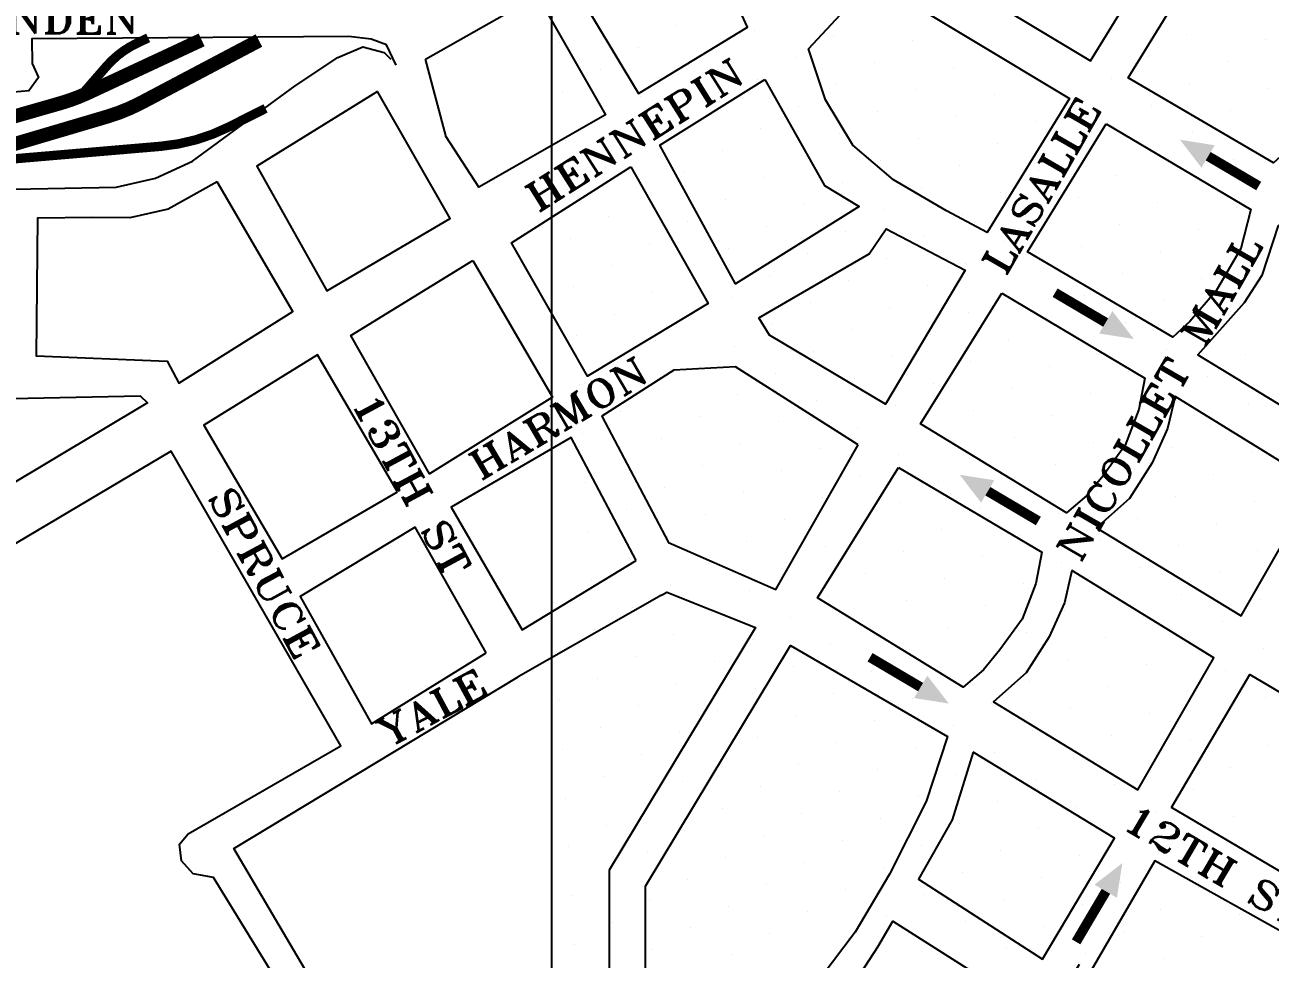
# Model space of a CAD drawing. Extents: x -273 to 22785, y -15 to 12122.
# Drawn here: x 2718 to 5382, y 4282 to 6280 of the extents above; entities that cross this region are included whole.
import ezdxf

# ---------------------------------------------------------------- set-up
doc = ezdxf.new("R2010")
doc.units = 0
doc.layers.get('0').update_dxf_attribs({"linetype": 'CONTINUOUS'})
for name, color, linetype in [('BORDER_AND_TITLE_INFORMATI', 5, 'CONTINUOUS'), ('FREEWAYS', 2, 'CONTINUOUS'), ('HYPERLINK_REGIONS', 253, 'CONTINUOUS'), ('STREET_CURBS', 7, 'CONTINUOUS'), ('STREET_NAMES', 7, 'CONTINUOUS'), ('TRAFFIC_DIRECTION_ARROW', 7, 'CONTINUOUS')]:
    doc.layers.add(name, color=color, linetype=linetype)
doc.styles.add('ROMAN_60', font='romant.shx', dxfattribs={"height": 60})

# ---------------------------------------------------------------- blocks, each defined once
blk = doc.blocks.new('*X5')
at = {"color": 0}
for p, q in [((4111, 6278.5), (4111, 6278.5)), ((4279.6, 6267.7), (4279.6, 6267.7)), ((5035.4, 6271), (5035.4, 6271)), ((3861.1, 6242.5), (3861.1, 6242.5)), ((4448.3, 6256.8), (4448.3, 6256.8)), ((4616.9, 6245.9), (4616.9, 6245.9)), ((4785.6, 6235), (4785.6, 6235)), ((5204.1, 6260.1), (5204.1, 6260.1)), ((5372.8, 6249.3), (5372.8, 6249.3)), ((4029.8, 6231.7), (4029.8, 6231.7)), ((4198.4, 6220.8), (4198.4, 6220.8)), ((4367.1, 6209.9), (4367.1, 6209.9)), ((4954.3, 6224.1), (4954.3, 6224.1)), ((5122.9, 6213.3), (5122.9, 6213.3)), ((3948.6, 6184.8), (3948.6, 6184.8)), ((4535.7, 6199), (4535.7, 6199)), ((4704.4, 6188.1), (4704.4, 6188.1)), ((5291.6, 6202.4), (5291.6, 6202.4)), ((4117.2, 6173.9), (4117.2, 6173.9)), ((4285.9, 6163), (4285.9, 6163)), ((4873.1, 6177.3), (4873.1, 6177.3)), ((5041.7, 6166.4), (5041.7, 6166.4)), ((5210.4, 6155.5), (5210.4, 6155.5)), ((3867.4, 6137.9), (3867.4, 6137.9)), ((4454.6, 6152.1), (4454.6, 6152.1)), ((4623.2, 6141.3), (4623.2, 6141.3)), ((4791.9, 6130.4), (4791.9, 6130.4)), ((5379, 6144.6), (5379, 6144.6)), ((4036, 6127), (4036, 6127)), ((4204.7, 6116.1), (4204.7, 6116.1)), ((4373.4, 6105.3), (4373.4, 6105.3)), ((4960.5, 6119.5), (4960.5, 6119.5)), ((5129.2, 6108.6), (5129.2, 6108.6)), ((3954.9, 6080.2), (3954.9, 6080.2)), ((4542, 6094.4), (4542, 6094.4)), ((4710.7, 6083.5), (4710.7, 6083.5)), ((5297.9, 6097.8), (5297.9, 6097.8)), ((4123.5, 6069.3), (4123.5, 6069.3)), ((4292.2, 6058.4), (4292.2, 6058.4)), ((4460.8, 6047.5), (4460.8, 6047.5)), ((4879.3, 6072.6), (4879.3, 6072.6)), ((5048, 6061.8), (5048, 6061.8)), ((5216.7, 6050.9), (5216.7, 6050.9)), ((3873.7, 6033.3), (3873.7, 6033.3)), ((4042.3, 6022.4), (4042.3, 6022.4)), ((4629.5, 6036.6), (4629.5, 6036.6)), ((4798.2, 6025.8), (4798.2, 6025.8)), ((4211, 6011.5), (4211, 6011.5)), ((4379.6, 6000.6), (4379.6, 6000.6)), ((4966.8, 6014.9), (4966.8, 6014.9)), ((5135.5, 6004), (5135.5, 6004)), ((3961.1, 5975.5), (3961.1, 5975.5)), ((4548.3, 5989.8), (4548.3, 5989.8)), ((4717, 5978.9), (4717, 5978.9)), ((4885.6, 5968), (4885.6, 5968)), ((5304.1, 5993.1), (5304.1, 5993.1)), ((4129.8, 5964.6), (4129.8, 5964.6)), ((4298.5, 5953.8), (4298.5, 5953.8)), ((4467.1, 5942.9), (4467.1, 5942.9)), ((5054.3, 5957.1), (5054.3, 5957.1)), ((5222.9, 5946.3), (5222.9, 5946.3)), ((3879.9, 5928.6), (3879.9, 5928.6)), ((4048.6, 5917.8), (4048.6, 5917.8)), ((4635.8, 5932), (4635.8, 5932)), ((4804.4, 5921.1), (4804.4, 5921.1)), ((4217.3, 5906.9), (4217.3, 5906.9)), ((4385.9, 5896), (4385.9, 5896)), ((4973.1, 5910.3), (4973.1, 5910.3)), ((5141.8, 5899.4), (5141.8, 5899.4)), ((5310.4, 5888.5), (5310.4, 5888.5)), ((3967.4, 5870.9), (3967.4, 5870.9)), ((4554.6, 5885.1), (4554.6, 5885.1)), ((4723.2, 5874.3), (4723.2, 5874.3)), ((4891.9, 5863.4), (4891.9, 5863.4)), ((4136.1, 5860), (4136.1, 5860)), ((4304.7, 5849.1), (4304.7, 5849.1)), ((4473.4, 5838.3), (4473.4, 5838.3)), ((5060.6, 5852.5), (5060.6, 5852.5)), ((5229.2, 5841.6), (5229.2, 5841.6)), ((3886.2, 5824), (3886.2, 5824)), ((4054.9, 5813.1), (4054.9, 5813.1)), ((4642.1, 5827.4), (4642.1, 5827.4)), ((4810.7, 5816.5), (4810.7, 5816.5)), ((4223.5, 5802.3), (4223.5, 5802.3)), ((4392.2, 5791.4), (4392.2, 5791.4)), ((4979.4, 5805.6), (4979.4, 5805.6)), ((5148, 5794.8), (5148, 5794.8)), ((5316.7, 5783.9), (5316.7, 5783.9)), ((3973.7, 5766.3), (3973.7, 5766.3)), ((4142.4, 5755.4), (4142.4, 5755.4)), ((4560.9, 5780.5), (4560.9, 5780.5)), ((4729.5, 5769.6), (4729.5, 5769.6)), ((4898.2, 5758.8), (4898.2, 5758.8)), ((4311, 5744.5), (4311, 5744.5)), ((4479.7, 5733.6), (4479.7, 5733.6)), ((5066.8, 5747.9), (5066.8, 5747.9)), ((5235.5, 5737), (5235.5, 5737)), ((3892.5, 5719.4), (3892.5, 5719.4)), ((4061.2, 5708.5), (4061.2, 5708.5)), ((4648.3, 5722.8), (4648.3, 5722.8)), ((4817, 5711.9), (4817, 5711.9)), ((4985.7, 5701), (4985.7, 5701)), ((4229.8, 5697.6), (4229.8, 5697.6)), ((4398.5, 5686.8), (4398.5, 5686.8)), ((4567.1, 5675.9), (4567.1, 5675.9)), ((5154.3, 5690.1), (5154.3, 5690.1)), ((5323, 5679.3), (5323, 5679.3)), ((3980, 5661.6), (3980, 5661.6)), ((4148.6, 5650.8), (4148.6, 5650.8)), ((4735.8, 5665), (4735.8, 5665)), ((4904.5, 5654.1), (4904.5, 5654.1)), ((4317.3, 5639.9), (4317.3, 5639.9)), ((4486, 5629), (4486, 5629)), ((5073.1, 5643.3), (5073.1, 5643.3)), ((5241.8, 5632.4), (5241.8, 5632.4)), ((3898.8, 5614.8), (3898.8, 5614.8)), ((4067.4, 5603.9), (4067.4, 5603.9)), ((4654.6, 5618.1), (4654.6, 5618.1)), ((4823.3, 5607.3), (4823.3, 5607.3)), ((4991.9, 5596.4), (4991.9, 5596.4)), ((4236.1, 5593), (4236.1, 5593)), ((4404.8, 5582.1), (4404.8, 5582.1)), ((4573.4, 5571.3), (4573.4, 5571.3)), ((5160.6, 5585.5), (5160.6, 5585.5)), ((5329.3, 5574.6), (5329.3, 5574.6)), ((3986.3, 5557), (3986.3, 5557)), ((4154.9, 5546.1), (4154.9, 5546.1)), ((4742.1, 5560.4), (4742.1, 5560.4)), ((4910.7, 5549.5), (4910.7, 5549.5)), ((4323.6, 5535.3), (4323.6, 5535.3)), ((4492.2, 5524.4), (4492.2, 5524.4)), ((5079.4, 5538.6), (5079.4, 5538.6)), ((5248.1, 5527.7), (5248.1, 5527.7)), ((3905.1, 5510.1), (3905.1, 5510.1)), ((4073.7, 5499.3), (4073.7, 5499.3)), ((4242.4, 5488.4), (4242.4, 5488.4)), ((4660.9, 5513.5), (4660.9, 5513.5)), ((4829.6, 5502.6), (4829.6, 5502.6)), ((4998.2, 5491.8), (4998.2, 5491.8)), ((4411, 5477.5), (4411, 5477.5)), ((4579.7, 5466.6), (4579.7, 5466.6)), ((5166.9, 5480.9), (5166.9, 5480.9)), ((5335.5, 5470), (5335.5, 5470)), ((3992.5, 5452.4), (3992.5, 5452.4)), ((4161.2, 5441.5), (4161.2, 5441.5)), ((4748.4, 5455.8), (4748.4, 5455.8)), ((4917, 5444.9), (4917, 5444.9)), ((4329.9, 5430.6), (4329.9, 5430.6)), ((4498.5, 5419.8), (4498.5, 5419.8)), ((4667.2, 5408.9), (4667.2, 5408.9)), ((5085.7, 5434), (5085.7, 5434)), ((5254.3, 5423.1), (5254.3, 5423.1)), ((3911.3, 5405.5), (3911.3, 5405.5)), ((4080, 5394.6), (4080, 5394.6)), ((4248.7, 5383.8), (4248.7, 5383.8)), ((4835.8, 5398), (4835.8, 5398)), ((5004.5, 5387.1), (5004.5, 5387.1)), ((4417.3, 5372.9), (4417.3, 5372.9)), ((4586, 5362), (4586, 5362)), ((5173.2, 5376.2), (5173.2, 5376.2)), ((5341.8, 5365.4), (5341.8, 5365.4)), ((3998.8, 5347.8), (3998.8, 5347.8)), ((4167.5, 5336.9), (4167.5, 5336.9)), ((4754.6, 5351.1), (4754.6, 5351.1)), ((4923.3, 5340.2), (4923.3, 5340.2)), ((5092, 5329.4), (5092, 5329.4)), ((4336.1, 5326), (4336.1, 5326)), ((4504.8, 5315.1), (4504.8, 5315.1)), ((4673.5, 5304.3), (4673.5, 5304.3)), ((5260.6, 5318.5), (5260.6, 5318.5)), ((3917.6, 5300.9), (3917.6, 5300.9)), ((4086.3, 5290), (4086.3, 5290)), ((4254.9, 5279.1), (4254.9, 5279.1)), ((4842.1, 5293.4), (4842.1, 5293.4)), ((5010.8, 5282.5), (5010.8, 5282.5)), ((4423.6, 5268.3), (4423.6, 5268.3)), ((4592.3, 5257.4), (4592.3, 5257.4)), ((5179.4, 5271.6), (5179.4, 5271.6)), ((5348.1, 5260.7), (5348.1, 5260.7)), ((4005.1, 5243.1), (4005.1, 5243.1)), ((4173.8, 5232.3), (4173.8, 5232.3)), ((4342.4, 5221.4), (4342.4, 5221.4)), ((4760.9, 5246.5), (4760.9, 5246.5)), ((4929.6, 5235.6), (4929.6, 5235.6)), ((5098.2, 5224.7), (5098.2, 5224.7)), ((3923.9, 5196.3), (3923.9, 5196.3)), ((4511.1, 5210.5), (4511.1, 5210.5)), ((4679.7, 5199.6), (4679.7, 5199.6)), ((5266.9, 5213.9), (5266.9, 5213.9)), ((4092.6, 5185.4), (4092.6, 5185.4)), ((4261.2, 5174.5), (4261.2, 5174.5)), ((4848.4, 5188.7), (4848.4, 5188.7)), ((5017.1, 5177.9), (5017.1, 5177.9)), ((4429.9, 5163.6), (4429.9, 5163.6)), ((4598.5, 5152.7), (4598.5, 5152.7)), ((4767.2, 5141.9), (4767.2, 5141.9)), ((5185.7, 5167), (5185.7, 5167)), ((5354.4, 5156.1), (5354.4, 5156.1)), ((4011.4, 5138.5), (4011.4, 5138.5)), ((4180, 5127.6), (4180, 5127.6)), ((4348.7, 5116.8), (4348.7, 5116.8)), ((4935.9, 5131), (4935.9, 5131)), ((5104.5, 5120.1), (5104.5, 5120.1)), ((3930.2, 5091.6), (3930.2, 5091.6)), ((4517.4, 5105.9), (4517.4, 5105.9)), ((4686, 5095), (4686, 5095)), ((5273.2, 5109.2), (5273.2, 5109.2)), ((4098.8, 5080.8), (4098.8, 5080.8)), ((4267.5, 5069.9), (4267.5, 5069.9)), ((4854.7, 5084.1), (4854.7, 5084.1)), ((5023.3, 5073.2), (5023.3, 5073.2)), ((5192, 5062.4), (5192, 5062.4)), ((3849, 5044.8), (3849, 5044.8)), ((4436.2, 5059), (4436.2, 5059)), ((4604.8, 5048.1), (4604.8, 5048.1)), ((4773.5, 5037.2), (4773.5, 5037.2)), ((5360.7, 5051.5), (5360.7, 5051.5)), ((4017.7, 5033.9), (4017.7, 5033.9)), ((4186.3, 5023), (4186.3, 5023)), ((4355, 5012.1), (4355, 5012.1)), ((4942.1, 5026.4), (4942.1, 5026.4)), ((5110.8, 5015.5), (5110.8, 5015.5)), ((3936.5, 4987), (3936.5, 4987)), ((4523.6, 5001.2), (4523.6, 5001.2)), ((4692.3, 4990.4), (4692.3, 4990.4)), ((5279.5, 5004.6), (5279.5, 5004.6)), ((4105.1, 4976.1), (4105.1, 4976.1)), ((4273.8, 4965.2), (4273.8, 4965.2)), ((4861, 4979.5), (4861, 4979.5)), ((5029.6, 4968.6), (5029.6, 4968.6)), ((5198.3, 4957.7), (5198.3, 4957.7)), ((3855.3, 4940.1), (3855.3, 4940.1)), ((4023.9, 4929.3), (4023.9, 4929.3)), ((4442.4, 4954.4), (4442.4, 4954.4)), ((4611.1, 4943.5), (4611.1, 4943.5)), ((4779.8, 4932.6), (4779.8, 4932.6)), ((5366.9, 4946.9), (5366.9, 4946.9)), ((4192.6, 4918.4), (4192.6, 4918.4)), ((4361.3, 4907.5), (4361.3, 4907.5)), ((4948.4, 4921.7), (4948.4, 4921.7)), ((5117.1, 4910.9), (5117.1, 4910.9)), ((3942.7, 4882.4), (3942.7, 4882.4)), ((4529.9, 4896.6), (4529.9, 4896.6)), ((4698.6, 4885.7), (4698.6, 4885.7)), ((5285.7, 4900), (5285.7, 4900)), ((4111.4, 4871.5), (4111.4, 4871.5)), ((4280.1, 4860.6), (4280.1, 4860.6)), ((4448.7, 4849.7), (4448.7, 4849.7)), ((4867.2, 4874.9), (4867.2, 4874.9)), ((5035.9, 4864), (5035.9, 4864)), ((5204.6, 4853.1), (5204.6, 4853.1)), ((3861.6, 4835.5), (3861.6, 4835.5)), ((4030.2, 4824.6), (4030.2, 4824.6)), ((4617.4, 4838.9), (4617.4, 4838.9)), ((4786, 4828), (4786, 4828)), ((5373.2, 4842.2), (5373.2, 4842.2)), ((4198.9, 4813.7), (4198.9, 4813.7)), ((4367.5, 4802.9), (4367.5, 4802.9)), ((4954.7, 4817.1), (4954.7, 4817.1)), ((5123.4, 4806.2), (5123.4, 4806.2)), ((5292, 4795.4), (5292, 4795.4)), ((3949, 4777.7), (3949, 4777.7)), ((4536.2, 4792), (4536.2, 4792)), ((4704.9, 4781.1), (4704.9, 4781.1)), ((4873.5, 4770.2), (4873.5, 4770.2)), ((4117.7, 4766.9), (4117.7, 4766.9)), ((4286.3, 4756), (4286.3, 4756)), ((4455, 4745.1), (4455, 4745.1)), ((5042.2, 4759.4), (5042.2, 4759.4)), ((5210.8, 4748.5), (5210.8, 4748.5)), ((3867.8, 4730.9), (3867.8, 4730.9)), ((4036.5, 4720), (4036.5, 4720)), ((4623.7, 4734.2), (4623.7, 4734.2)), ((4792.3, 4723.4), (4792.3, 4723.4)), ((5379.5, 4737.6), (5379.5, 4737.6)), ((4205.2, 4709.1), (4205.2, 4709.1)), ((4373.8, 4698.2), (4373.8, 4698.2)), ((4961, 4712.5), (4961, 4712.5)), ((5129.6, 4701.6), (5129.6, 4701.6)), ((5298.3, 4690.7), (5298.3, 4690.7)), ((3955.3, 4673.1), (3955.3, 4673.1)), ((4124, 4662.2), (4124, 4662.2)), ((4542.5, 4687.4), (4542.5, 4687.4)), ((4711.1, 4676.5), (4711.1, 4676.5)), ((4879.8, 4665.6), (4879.8, 4665.6)), ((4292.6, 4651.4), (4292.6, 4651.4)), ((4461.3, 4640.5), (4461.3, 4640.5)), ((5048.5, 4654.7), (5048.5, 4654.7)), ((5217.1, 4643.9), (5217.1, 4643.9)), ((3874.1, 4626.2), (3874.1, 4626.2)), ((4042.8, 4615.4), (4042.8, 4615.4)), ((4629.9, 4629.6), (4629.9, 4629.6)), ((4798.6, 4618.7), (4798.6, 4618.7)), ((4211.4, 4604.5), (4211.4, 4604.5)), ((4380.1, 4593.6), (4380.1, 4593.6)), ((4548.8, 4582.7), (4548.8, 4582.7)), ((4967.3, 4607.9), (4967.3, 4607.9)), ((5135.9, 4597), (5135.9, 4597)), ((5304.6, 4586.1), (5304.6, 4586.1)), ((3961.6, 4568.5), (3961.6, 4568.5)), ((4130.2, 4557.6), (4130.2, 4557.6)), ((4717.4, 4571.9), (4717.4, 4571.9)), ((4886.1, 4561), (4886.1, 4561)), ((4298.9, 4546.7), (4298.9, 4546.7)), ((4467.6, 4535.9), (4467.6, 4535.9)), ((5054.7, 4550.1), (5054.7, 4550.1)), ((5223.4, 4539.2), (5223.4, 4539.2)), ((3880.4, 4521.6), (3880.4, 4521.6)), ((4049.1, 4510.7), (4049.1, 4510.7)), ((4636.2, 4525), (4636.2, 4525)), ((4804.9, 4514.1), (4804.9, 4514.1)), ((4973.5, 4503.2), (4973.5, 4503.2)), ((4217.7, 4499.9), (4217.7, 4499.9)), ((4386.4, 4489), (4386.4, 4489)), ((4555, 4478.1), (4555, 4478.1)), ((5142.2, 4492.4), (5142.2, 4492.4)), ((5310.9, 4481.5), (5310.9, 4481.5)), ((3967.9, 4463.9), (3967.9, 4463.9)), ((4136.5, 4453), (4136.5, 4453)), ((4723.7, 4467.2), (4723.7, 4467.2)), ((4892.4, 4456.4), (4892.4, 4456.4)), ((4305.2, 4442.1), (4305.2, 4442.1)), ((4473.8, 4431.2), (4473.8, 4431.2)), ((5061, 4445.5), (5061, 4445.5)), ((5229.7, 4434.6), (5229.7, 4434.6)), ((3886.7, 4417), (3886.7, 4417)), ((4055.3, 4406.1), (4055.3, 4406.1)), ((4642.5, 4420.4), (4642.5, 4420.4)), ((4811.2, 4409.5), (4811.2, 4409.5)), ((4979.8, 4398.6), (4979.8, 4398.6)), ((4224, 4395.2), (4224, 4395.2)), ((4392.7, 4384.4), (4392.7, 4384.4)), ((4561.3, 4373.5), (4561.3, 4373.5)), ((5148.5, 4387.7), (5148.5, 4387.7)), ((5317.1, 4376.8), (5317.1, 4376.8)), ((3974.1, 4359.2), (3974.1, 4359.2)), ((4142.8, 4348.4), (4142.8, 4348.4)), ((4730, 4362.6), (4730, 4362.6)), ((4898.6, 4351.7), (4898.6, 4351.7)), ((4311.5, 4337.5), (4311.5, 4337.5)), ((4480.1, 4326.6), (4480.1, 4326.6)), ((4648.8, 4315.7), (4648.8, 4315.7)), ((5067.3, 4340.8), (5067.3, 4340.8)), ((5236, 4330), (5236, 4330)), ((3893, 4312.4), (3893, 4312.4)), ((4061.6, 4301.5), (4061.6, 4301.5)), ((4230.3, 4290.6), (4230.3, 4290.6)), ((4817.4, 4304.9), (4817.4, 4304.9)), ((4986.1, 4294), (4986.1, 4294)), ((5154.8, 4283.1), (5154.8, 4283.1))]:
    blk.add_line(p, q, dxfattribs=at)
blk = doc.blocks.new('*U6')
at = {"layer": 'HYPERLINK_REGIONS'}
blk.add_line((3844.6, 9621.1), (3844.6, 3375.8), dxfattribs=at)
blk = doc.blocks.new('ARROW')
at = {"layer": 'STREET_CURBS', "const_width": 23.4}
blk.add_lwpolyline([(-67.3, -0.9), (-207.4, -0.9)], dxfattribs=at)
at = {"layer": 'STREET_CURBS'}
blk.add_solid([(-67.3, 30.7), (10.7, -0.5), (-67.3, -31.3)], dxfattribs=at)

msp = doc.modelspace()

# ---------------------------------------------------------------- linework, layer by layer
at = {"layer": 'FREEWAYS'}
for points, const_width in [([(3218.7, 6246.5), (2967.1, 6113.6, -0.049759), (2893.6, 6083.7), (2608.4, 5999.4, -0.033152), (2556.7, 5987.8), (1629.1, 5843.1, 0.006138), (1619.4, 5841.5), (1060.4, 5740.2, 0.054153), (977.5, 5715.7), (809.4, 5645.5, 0.043333), (748, 5613.4)], 30), ([(3096.1, 6247.9), (2853.1, 6134.6, -0.039093), (2794.6, 6112.7), (2573.4, 6049.2, -0.033194)], 30), ([(2981.7, 6252.2), (2957.5, 6240.7, 0.103073), (2892.5, 6191.4), (2843.5, 6135)], 20), ([(3232.9, 6101.4), (3154.7, 6061.9, -0.096067), (3008.2, 6020.3), (2554.4, 5981.5)], 20)]:
    msp.add_lwpolyline(points, format="xyb", dxfattribs=dict(at, const_width=const_width))
at = {"layer": 'STREET_CURBS'}
for points in [[(5171.3, 6485.7), (4843.2, 6689.9), (4599.5, 6442.5), (4997.6, 6203.1)], [(4148.6, 6527.2), (3887.5, 6372.3), (4030.9, 6133.3), (4264.1, 6275.1)], [(5246.5, 6440.5), (5555.7, 6257.6), (5534.2, 6174.2), (5481.8, 6083.4), (5425.5, 6017.6), (5389.4, 5984.6), (5078.1, 6166.5)], [(4531.2, 6376.5), (4953, 6122.4), (4776.8, 5835.8), (4689.6, 5882.2), (4576.6, 5948.9), (4489.1, 6022.4), (4430.8, 6119.9), (4394.8, 6228.6)], [(3574.9, 6206.5), (3814.8, 6343.1), (3960.1, 6087.6), (3689.5, 5932.9), (3619.3, 6040.4)], [(4301, 6163.3), (4429, 5936.6), (4502.7, 5891.4), (4238.4, 5725.9), (4076.4, 6022.8)], [(3472.1, 6137.5), (3214, 5977.8), (3364.3, 5711.4), (3628.1, 5866.2)], [(5031.3, 6068.3), (5340.6, 5885.4), (5319.1, 5802), (5266.6, 5711.2), (5210.4, 5645.4), (5174.2, 5612.4), (4863, 5794.3)], [(4014.7, 5976.3), (4179.9, 5684), (3921.6, 5528.9), (3759.2, 5813.7)], [(3129.1, 5944.3), (3024.7, 5885.5), (2942.4, 5867.2), (2862.7, 5868.1), (2745.2, 5866.5), (2742.4, 5571.8), (3022.7, 5561), (3047.2, 5513.3), (3291.3, 5667.1)], [(4288.4, 5653.4), (4524, 5790.5), (4560.4, 5844.1), (4729.8, 5755.1), (4559.1, 5468.5), (4310.9, 5616.6)], [(5399.6, 5850.6), (5364.4, 5744), (5326.5, 5685.4), (5227.3, 5574.5), (5530, 5390.5), (5698.7, 5677.5)], [(3676.4, 5776.1), (3846.6, 5483.5), (3583.6, 5319.6), (3415.3, 5615.8)], [(4808, 5706), (5114.2, 5524.5), (5101.5, 5457.3), (5071.9, 5381.3), (5024.7, 5315.6), (4989.7, 5273.1), (4946.1, 5236), (4634.2, 5426.9)], [(3515, 5281.5), (3343.7, 5574.1), (3101, 5423.9), (3268.5, 5138.2)], [(4500.6, 5381.6), (4238.6, 5548.6), (4106.5, 5541.4), (3952.5, 5443.4), (4094.6, 5172.7), (4324.7, 5072)], [(2380.7, 5474.4), (2964.6, 5486.4), (2980.2, 5471.6), (2371.7, 5107.9)], [(5178.8, 5485.3), (5162.6, 5416.5), (5130, 5343.4), (5080.9, 5266.7), (5010.6, 5204.2), (5319.9, 5015.8), (5482.1, 5298.3)], [(4025.9, 5134), (3886.8, 5397.3), (3629.9, 5248.2), (3782.1, 4985.8)], [(4587.3, 5333.6), (4893.5, 5152.2), (4880.9, 5084.9), (4851.3, 5009), (4804, 4943.3), (4769, 4900.8), (4725.4, 4863.7), (4413.5, 5054.6)], [(3705.2, 4936.8), (3552.8, 5205.3), (3307, 5057), (3459.5, 4785)], [(4958.1, 5112.9), (4942, 5044.1), (4909.3, 4971.1), (4860.2, 4894.4), (4789.9, 4831.9), (5099.2, 4643.5), (5261.4, 4926)], [(4045.6, 4006.4), (4045.6, 4437.5), (4356.2, 4952.7), (4691.7, 4758.1), (4646.3, 4618.8), (4567.7, 4463.6), (4494.1, 4339.5), (4371, 4176.2), (4357, 4087.9), (4361.6, 4003.8)], [(5171.3, 4606.3), (5338.9, 4890.5), (5623.2, 4723), (5455.6, 4438.7)], [(4746.7, 4724.7), (4701.9, 4579.9), (4629.9, 4452.4), (4895.4, 4281.9), (5048.9, 4540.7)], [(4423.2, 4005.1), (4416.8, 4077.1), (4429.9, 4144.9), (4488.5, 4224.7), (4543.1, 4308), (4574.9, 4362.5), (4852.6, 4186.7), (4783.9, 4074.2), (4749.5, 4021.2), (4714.6, 4003.7)]]:
    msp.add_lwpolyline(points, close=True, dxfattribs=at)
for points in [[(3512.5, 6193.6), (3491.7, 6237.4), (3458.5, 6249.7), (3411, 6255), (2733, 6250.1), (2733.9, 6197.7), (2746.8, 6167.3), (2726.3, 6139), (2677, 6134.6), (2661.2, 6158.9), (2674.3, 6181.5), (2659.4, 6246.2), (2351.6, 6249.1), (2331.2, 6048.3), (2331, 6036.7)], [(2329.6, 5917.6), (2329.6, 5916.6), (2344, 5812.5), (2510, 5924.9), (2913.4, 5933), (2997.2, 5951.9), (3076.4, 5988.8), (3296.2, 6149.5), (3387.4, 6210.5), (3441.3, 6233.1), (3486.5, 6220.7), (3501, 6206.9)], [(3305.8, 3995.9), (3311.9, 4146.4), (3121.6, 4456.2), (3078, 4464.1), (3053, 4492.2), (3048.5, 4527.9), (3067.6, 4549.6), (3393.6, 4737.9), (3030.8, 5368.5), (2412.9, 5001.5), (2571.6, 4741.8), (2609.4, 4745.4), (2637.7, 4723.9), (2634.6, 4690), (2631.1, 4667.7), (2066.7, 4326.2)], [(4080.2, 5060.3), (4091.4, 5066.5), (4281.1, 4991.3), (3967.7, 4471.6), (3967.7, 4005.9)], [(4080.2, 5060.3), (3773.2, 4885.7)], [(3370.2, 4021.3), (3360.9, 4185), (3164.8, 4518.4), (3773.2, 4885.7)], [(4973.7, 4270.4), (4859.9, 4081.7), (4837.3, 4042.8), (4844.7, 4010.4), (4914.5, 3999.7), (5201.4, 3996.8), (5274.1, 4032.3), (5328.5, 4089), (5413.8, 4233.3), (5453.9, 4313.4), (5135.7, 4491.7), (4986.6, 4235)]]:
    msp.add_lwpolyline(points, dxfattribs=at)

# ---------------------------------------------------------------- block references
at = {"layer": 'BORDER_AND_TITLE_INFORMATI'}
msp.add_blockref('*U6', (0, 0), dxfattribs=at)
at = {"layer": 'HYPERLINK_REGIONS', "linetype": 'CONTINUOUS'}
msp.add_blockref('*X5', (0, 0), dxfattribs=at)
at = {"layer": 'TRAFFIC_DIRECTION_ARROW', "xscale": 0.8960000000001009, "yscale": 0.8960000000006402, "zscale": 0.896}
for p, rotation in [((5197.2, 6029.1), 149.4509984313286), ((5082.5, 5613.4), 329.4509984313286), ((4725.8, 5312.5), 149.4509984313286), ((4686.6, 4833.6), 329.4509984313286), ((5060.7, 4479), 59.45099843132864)]:
    msp.add_blockref('ARROW', p, dxfattribs=dict(at, rotation=rotation))

# ---------------------------------------------------------------- texts
at = {"layer": 'STREET_NAMES', "style": 'ROMAN_60', "width": 1.2}
msp.add_text('LINDEN', height=60, dxfattribs=at).set_placement((2588.6, 6261.9))
for s, rotation, p in [('HENNEPIN', 32.2287, (3814.7, 5877.9)), ('LASALLE', 59.9917, (4814.8, 5740.4)), ('NICOLLET MALL', 59.9917, (4974.7, 5127.5)), ('HARMON', 30.6011, (3692, 5304.6)), ('13TH ST', 298.3431, (3416.7, 5472.5)), ('SPRUCE', 298.3431, (3108.7, 5269.8)), ('YALE', 28.3431, (3493.4, 4733.1)), ('12TH ST S', 329.4489, (5063, 4564.6))]:
    msp.add_text(s, height=60, rotation=rotation, dxfattribs=at).set_placement(p)

doc.saveas('drawing.dxf')
